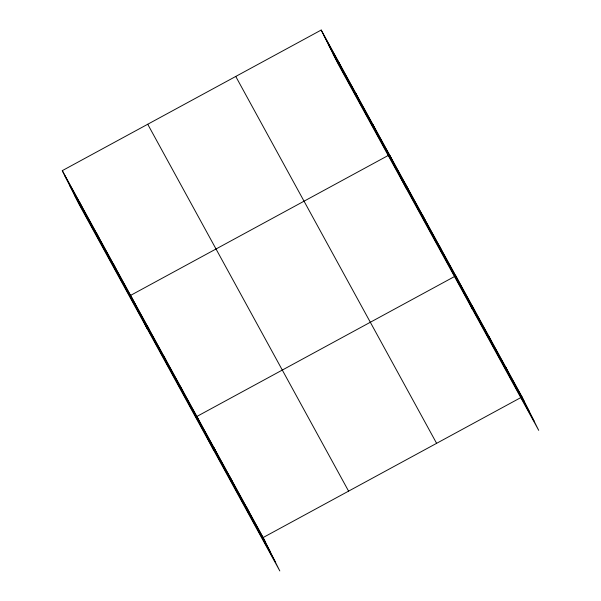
<?xml version="1.0" encoding="UTF-8"?>
<svg xmlns="http://www.w3.org/2000/svg" width="601" height="601" viewBox="0 0 601 601"><rect width="100%" height="100%" fill="white"/><g stroke="black" fill="none" stroke-linecap="round" stroke-linejoin="round"><path stroke-width="0.9" d="M62.294 170.646L263.148 537.534L279.811 570.95L78.956 204.07L62.294 170.646L321.189 30.05L522.044 396.93L538.706 430.354L337.852 63.466L321.189 30.05M388.667 155.231L130.582 295.392L147.245 328.807M263.148 537.534L522.044 396.93M323.661 35.008L524.515 401.896M328.341 44.399L529.203 411.287M333.164 54.075L534.026 420.963M235.75 76.447L436.611 443.328M147.726 124.249L348.588 491.13M64.765 175.612L265.627 542.493M69.446 185.003L270.307 551.883M74.276 194.679L275.13 561.559M505.471 366.663L507.95 371.628M488.906 336.395L491.378 341.36M472.333 306.127L474.805 311.093M472.424 309.282L455.761 275.859L196.865 416.463L213.528 449.879M439.188 245.591L441.667 250.557M422.623 215.323L425.095 220.289M406.051 185.055L408.522 190.021M389.478 154.788L406.141 188.211M372.41 123.603L374.881 128.569M355.334 92.419L357.805 97.385M338.258 61.234L340.737 66.193M246.583 507.267L249.054 512.225M230.01 476.999L232.482 481.957M213.438 446.731L215.909 451.689M180.3 386.195L182.772 391.153M163.727 355.927L166.199 360.885M147.155 325.659L149.626 330.618M113.514 264.2L115.985 269.165M96.438 233.015L98.91 237.981M79.362 201.831L81.841 206.797"/></g></svg>
